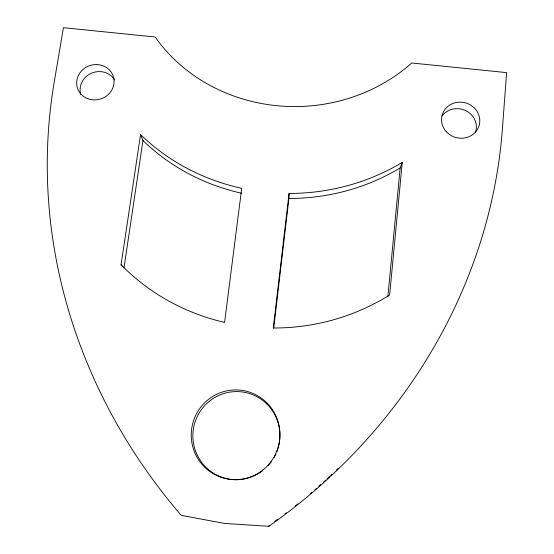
<?xml version="1.0" encoding="UTF-8"?>
<svg xmlns="http://www.w3.org/2000/svg" width="554" height="554" viewBox="0 0 554 554"><rect width="100%" height="100%" fill="white"/><g stroke="black" fill="none" stroke-linecap="round" stroke-linejoin="round"><path stroke-width="0.83" d="M273.724 328.169L288.925 198.471L289.063 193.45A206.233 190.521 -2.2 0 0 402.266 162.384L389.635 294.984A209.391 198.748 -3 0 1 273.281 328.003L289.063 193.45M387.869 296.591L400.161 167.924L402.266 162.384M124.027 267.672L142.967 140.529L140.55 134.58A206.233 190.521 -2.2 0 0 241.717 188.318L224.592 322.4A209.391 198.748 -3 0 1 121.077 264.708L140.55 134.58M268.808 526.3A539.998 496.245 -26.4 0 0 502.381 129.179L506.633 72.616L411.726 62.997A166.886 152.572 -2.1 0 1 155.155 36.993L63.433 27.7L54.154 82.518A564.353 520.94 24 0 0 181.255 515.379L224.619 523.433L268.808 526.3L269.043 525.462M121.077 264.708L122.482 266.619M442.12 115.855A18.878 17.693 14.2 0 1 466.129 110.848A18.878 17.693 14.2 0 1 475.325 132.815M80.822 94.547A18.538 17.299 -18.5 0 1 91.431 73.211A18.538 17.299 -18.5 0 1 114.616 79.915M252.721 476.419A44.085 43.517 -79 0 1 193.9 445.374A44.085 43.517 -79 0 1 234.169 391.65A44.085 43.517 -79 0 1 279.659 440.478M279.555 441.289A44.085 43.517 -79 0 1 276.882 451.683M275.92 453.955A44.085 43.517 -79 0 1 274.015 457.652M271.315 461.807A44.085 43.517 -79 0 1 268.164 465.63M262.686 470.644A44.085 43.517 -79 0 1 253.469 476.101M338.252 468.282A530.711 488.552 -26.4 0 1 336.382 470.083M332.005 474.245A530.711 488.552 -26.4 0 1 330.766 475.408M329.526 476.565A530.711 488.552 -26.4 0 1 327.026 478.871M325.143 480.588A530.711 488.552 -26.4 0 1 323.252 482.299M320.718 484.57A530.711 488.552 -26.4 0 1 318.799 486.267M316.237 488.517A530.711 488.552 -26.4 0 1 314.949 489.632M311.715 492.416A530.711 488.552 -26.4 0 1 310.413 493.524M297.886 503.842A530.711 488.552 -26.4 0 1 295.206 505.975M286.39 512.796A530.711 488.552 -26.4 0 1 285.026 513.835M277.429 519.465A530.711 488.552 -26.4 0 1 274.646 521.48M400.161 167.924A202.771 187.647 -2.2 0 1 288.925 198.471M241.565 193.228A202.771 187.647 -2.2 0 1 142.967 140.529M262.977 469.937A44.902 44.32 -78.5 0 0 252.056 393.056A44.902 44.32 -78.5 0 0 191.677 441.406A44.902 44.32 -78.5 0 0 262.977 469.937M87.899 98.757A18.864 17.569 -18.4 0 0 113.979 79.478A18.864 17.569 -18.4 0 0 84.208 68.481A18.864 17.569 -18.4 0 0 87.899 98.757M446.157 131.52A19.21 17.977 14.1 0 0 478.732 126.686A19.21 17.977 14.1 0 0 457.126 102.352A19.21 17.977 14.1 0 0 446.157 131.52"/></g></svg>
